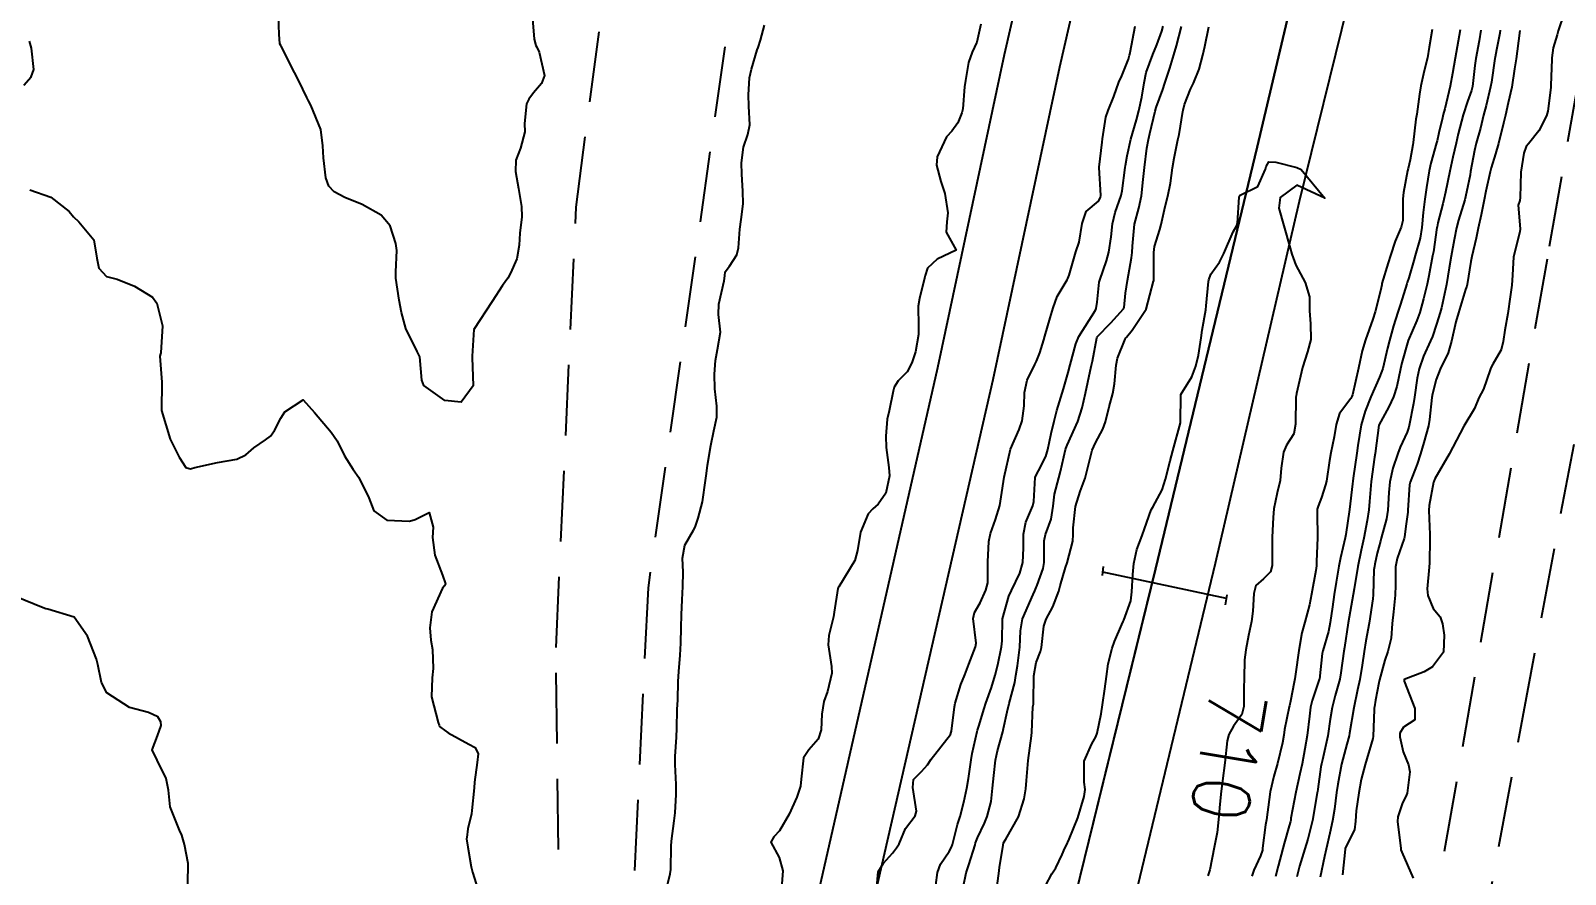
# Model space of a CAD drawing. Header units: metres. Extents: x 298520 to 308411, y 7433745 to 7450750.
# Drawn here: x 305024.4 to 305132.9, y 7437755.7 to 7437815.3 of the extents above; entities that cross this region are included whole.
import ezdxf
from ezdxf.enums import TextEntityAlignment as Align

# ---------------------------------------------------------------- set-up
doc = ezdxf.new("R2010")
doc.units = ezdxf.units.M
doc.header["$LTSCALE"] = 10
doc.linetypes.add('CONTINUO', pattern=[0])
doc.linetypes.add('DASHED', pattern=[0.75, 0.5, -0.25])
for name, color, linetype in [('Cotas', 45, 'Continuous'), ('Curvas de Nivel 1m', 11, 'Continuous'), ('Curvas de Nivel 5m', 15, 'Continuous'), ('Eixo_Estaqueamento', 45, 'CONTINUO'), ('Linha Férrea', 251, 'TRACKS'), ('Pórtico', 62, 'Continuous'), ('Vias Primárias', 230, 'Continuous'), ('Vias Secundárias', 230, 'DASHED')]:
    doc.layers.add(name, color=color, linetype=linetype)
doc.styles.add('Style-STANDARD', font='STANDARD.shx')
doc.linetypes.add('TRACKS', pattern='A,0.15,[130,ltypeshp.shx,S=0.25,R=0,X=0,Y=0],0.15', length=0.3)

msp = doc.modelspace()

# ---------------------------------------------------------------- linework, layer by layer
at = {"layer": 'Curvas de Nivel 1m', "flags": 128}
for points, elevation in [([(305059.9, 7437816.17), (305060.01, 7437814.72), (305060.13, 7437814.29), (305060.2, 7437814.17), (305060.36, 7437813.8), (305060.75, 7437812.16), (305060.54, 7437811.59), (305059.96, 7437810.93), (305059.64, 7437810.49), (305059.48, 7437810.17), (305059.34, 7437808.76), (305059.35, 7437808.18), (305059.06, 7437807.03), (305058.73, 7437806.18), (305058.7, 7437805.38), (305058.9, 7437804.18), (305059.13, 7437802.91), (305059.15, 7437802.18), (305059, 7437801.02), (305058.95, 7437800.18), (305058.79, 7437799.2), (305058.35, 7437798.18), (305058.15, 7437797.84), (305057.79, 7437797.31), (305057.04, 7437796.2), (305055.76, 7437794.22), (305055.63, 7437792.32), (305055.63, 7437792.22), (305055.71, 7437790.22), (305054.85, 7437789.07), (305053.7, 7437789.18), (305052.22, 7437790.26), (305052.07, 7437790.62), (305051.93, 7437792.27), (305051.74, 7437792.66), (305050.96, 7437794.28), (305050.65, 7437795.41), (305050.49, 7437796.28), (305050.25, 7437797.83), (305050.24, 7437798.29), (305050.32, 7437799.79), (305050.25, 7437800.29), (305049.85, 7437801.53), (305049.2, 7437802.3), (305047.86, 7437803.04), (305046.65, 7437803.55), (305045.88, 7437803.94), (305045.5, 7437804.34), (305045.31, 7437804.93), (305045.14, 7437806.35), (305045.08, 7437807.18), (305044.94, 7437808.35), (305044.24, 7437810.06), (305044.08, 7437810.36), (305043.96, 7437810.6), (305043.39, 7437811.79), (305043.09, 7437812.37), (305042.11, 7437814.28), (305042.06, 7437814.39), (305042.04, 7437814.43), (305042.01, 7437815.06), (305041.95, 7437816.39)], 706), ([(305069.29, 7437754.37), (305069.62, 7437755.73), (305069.66, 7437756.05), (305069.69, 7437757.69), (305069.71, 7437758.05), (305069.91, 7437759.49), (305069.98, 7437760.04), (305070.05, 7437761.35), (305070.04, 7437762.04), (305069.97, 7437763.47), (305069.97, 7437764.04), (305070.06, 7437765.4), (305070.1, 7437766.04), (305070.13, 7437767.35), (305070.16, 7437768.04), (305070.19, 7437769.32), (305070.23, 7437770.04), (305070.34, 7437771.19), (305070.38, 7437772.04), (305070.4, 7437773.15), (305070.42, 7437774.04), (305070.47, 7437775.1), (305070.53, 7437776.04), (305070.54, 7437777.06), (305070.5, 7437778.04), (305070.65, 7437778.96), (305071.28, 7437780.03), (305071.4, 7437780.23), (305071.6, 7437780.88), (305071.9, 7437782.03), (305072.13, 7437783.53), (305072.18, 7437784.02), (305072.26, 7437784.63), (305072.5, 7437786.02), (305072.71, 7437787.05), (305072.92, 7437788.01), (305072.92, 7437788.79), (305072.77, 7437790.01), (305072.76, 7437791.05), (305072.82, 7437792.01), (305072.96, 7437792.8), (305073.18, 7437794.01), (305073.05, 7437795.28), (305073.07, 7437796.01), (305073.44, 7437797.64), (305073.48, 7437798), (305073.52, 7437798.29), (305073.81, 7437798.69), (305074.33, 7437799.49), (305074.45, 7437799.99), (305074.54, 7437801.3), (305074.63, 7437801.99), (305074.77, 7437803.09), (305074.76, 7437803.99), (305074.69, 7437805.2), (305074.66, 7437805.99), (305074.81, 7437807.1), (305075.12, 7437807.99), (305075.25, 7437808.67), (305075.19, 7437809.99), (305075.15, 7437810.8), (305075.22, 7437811.99), (305075.36, 7437812.61), (305075.78, 7437813.98), (305075.84, 7437814.15), (305076.01, 7437814.67), (305076.28, 7437815.72)], 706), ([(305091.58, 7437815.79), (305091.28, 7437814.52), (305090.95, 7437813.8), (305090.7, 7437813.09), (305090.48, 7437811.8), (305090.42, 7437811.35), (305090.3, 7437809.81), (305090.24, 7437809.52), (305089.94, 7437808.82), (305089.52, 7437808.23), (305089.15, 7437807.82), (305088.49, 7437806.42), (305088.45, 7437805.83), (305088.74, 7437804.67), (305089.02, 7437803.82), (305089.23, 7437802.45), (305089.16, 7437801.82), (305089.11, 7437801.08), (305089.83, 7437799.81), (305088.48, 7437799.17), (305087.81, 7437798.54), (305087.63, 7437798.02), (305087.59, 7437797.84), (305087.24, 7437796.4), (305087.15, 7437795.85), (305087.17, 7437794.44), (305087.17, 7437793.85), (305086.96, 7437792.64), (305086.69, 7437791.85), (305086.37, 7437791.21), (305085.72, 7437790.57), (305085.45, 7437790.13), (305085.37, 7437789.86), (305085.09, 7437788.47), (305084.95, 7437787.87), (305084.86, 7437786.68), (305084.89, 7437785.87), (305085.06, 7437784.45), (305085.11, 7437783.87), (305084.86, 7437782.63), (305084.32, 7437781.87), (305083.95, 7437781.54), (305083.61, 7437781.18), (305083.06, 7437779.89), (305082.86, 7437778.6), (305082.66, 7437777.89), (305081.54, 7437776.02), (305081.5, 7437775.95), (305081.48, 7437775.91), (305081.22, 7437774.22), (305081.16, 7437773.91), (305080.84, 7437772.58), (305080.79, 7437771.92), (305081.01, 7437770.38), (305081.04, 7437769.91), (305080.75, 7437768.63), (305080.49, 7437767.92), (305080.34, 7437767.02), (305080.3, 7437765.92), (305080.09, 7437765.25), (305079.41, 7437764.5), (305079.04, 7437763.94), (305078.88, 7437762.43), (305078.84, 7437761.94), (305078.57, 7437761.15), (305078.02, 7437759.95), (305077.34, 7437758.78), (305076.94, 7437758.36), (305076.74, 7437757.97), (305077.32, 7437756.89), (305077.59, 7437755.96), (305077.45, 7437754.13)], 706), ([(305084.23, 7437754.82), (305084.31, 7437755.87), (305084.7, 7437756.48), (305085.32, 7437757.19), (305085.62, 7437757.57), (305085.79, 7437757.86), (305086.24, 7437758.95), (305086.94, 7437759.84), (305087.03, 7437760.17), (305086.77, 7437761.85), (305086.81, 7437762.41), (305087.39, 7437762.96), (305087.8, 7437763.43), (305088.07, 7437763.83), (305089.42, 7437765.58), (305089.48, 7437765.75), (305089.49, 7437765.81), (305089.7, 7437767.55), (305089.75, 7437767.81), (305090.15, 7437769.11), (305090.43, 7437769.8), (305090.72, 7437770.56), (305091.19, 7437771.79), (305091.23, 7437772.05), (305091.04, 7437773.79), (305091.12, 7437774.2), (305091.53, 7437774.89), (305091.92, 7437775.78), (305092.06, 7437776.3), (305092.07, 7437777.78), (305092.13, 7437779.23), (305092.25, 7437779.78), (305092.61, 7437780.78), (305092.92, 7437781.77), (305093.01, 7437782.38), (305093.23, 7437783.77), (305093.66, 7437785.76), (305094.28, 7437787.15), (305094.49, 7437787.75), (305094.63, 7437788.82), (305094.66, 7437789.75), (305094.84, 7437790.63), (305095.38, 7437791.74), (305095.51, 7437791.97), (305095.75, 7437792.57), (305096.02, 7437793.48), (305096.09, 7437793.74), (305096.47, 7437795.04), (305096.68, 7437795.73), (305096.97, 7437796.55), (305097.67, 7437797.72), (305097.72, 7437797.81), (305097.81, 7437798.05), (305098.18, 7437799.37), (305098.29, 7437799.71), (305098.52, 7437800.39), (305098.74, 7437801.71), (305099.01, 7437802.56), (305099.88, 7437803.28), (305100.02, 7437803.55), (305100.04, 7437803.69), (305099.92, 7437805.67), (305099.92, 7437805.69), (305100.14, 7437807.46), (305100.17, 7437807.69), (305100.41, 7437809.22), (305100.57, 7437809.68), (305100.97, 7437810.67), (305101.32, 7437811.68), (305101.52, 7437812.13), (305102, 7437813.32), (305102.07, 7437813.61), (305102.09, 7437813.67), (305102.12, 7437813.79), (305102.47, 7437815.66)], 706), ([(305088.4, 7437754.93), (305088.5, 7437755.82), (305088.71, 7437756.42), (305089.33, 7437757.32), (305089.51, 7437757.63), (305089.57, 7437757.81), (305089.93, 7437759.22), (305090.1, 7437759.8), (305090.37, 7437760.8), (305090.59, 7437761.8), (305090.71, 7437762.47), (305090.88, 7437763.8), (305090.96, 7437764.24), (305091.31, 7437765.79), (305091.33, 7437765.88), (305091.43, 7437766.18), (305091.8, 7437767.42), (305091.92, 7437767.79), (305092.33, 7437768.91), (305092.59, 7437769.78), (305092.76, 7437770.5), (305093.04, 7437771.77), (305093.07, 7437772.21), (305093.11, 7437773.77), (305093.54, 7437775.35), (305093.73, 7437775.76), (305094.33, 7437776.98), (305094.54, 7437777.75), (305094.58, 7437778.75), (305094.58, 7437779.75), (305094.76, 7437780.59), (305095.24, 7437781.74), (305095.32, 7437782.05), (305095.42, 7437783.74), (305095.47, 7437783.92), (305095.65, 7437784.21), (305096.16, 7437785.23), (305096.3, 7437785.73), (305096.55, 7437786.86), (305096.76, 7437787.73), (305096.93, 7437788.49), (305097.31, 7437789.72), (305097.42, 7437790.02), (305097.73, 7437791.16), (305097.88, 7437791.72), (305098.28, 7437793.19), (305098.5, 7437793.71), (305099.67, 7437795.58), (305099.72, 7437795.69), (305099.79, 7437796.13), (305099.94, 7437797.55), (305099.98, 7437797.69), (305100.45, 7437799.06), (305100.62, 7437799.68), (305100.78, 7437800.75), (305100.88, 7437801.68), (305101.07, 7437802.47), (305101.49, 7437803.67), (305101.56, 7437804), (305101.76, 7437805.67), (305101.78, 7437805.8), (305101.91, 7437806.49), (305102.17, 7437807.67), (305102.57, 7437809.04), (305102.74, 7437809.66), (305102.94, 7437810.64), (305103.11, 7437811.65), (305103.26, 7437812.37), (305103.73, 7437813.64), (305104.01, 7437814.34), (305104.36, 7437815.29), (305104.45, 7437815.64)], 707), ([(305090.32, 7437754.77), (305090.54, 7437755.8), (305090.73, 7437756.38), (305091.16, 7437757.79), (305091.2, 7437757.93), (305091.34, 7437758.28), (305091.82, 7437759.32), (305092.01, 7437759.78), (305092.3, 7437760.85), (305092.4, 7437761.78), (305092.48, 7437762.69), (305092.61, 7437763.78), (305092.75, 7437764.44), (305093.12, 7437765.77), (305093.18, 7437766.02), (305093.44, 7437767.18), (305093.58, 7437767.77), (305093.97, 7437769.26), (305094.04, 7437769.76), (305094.15, 7437770.43), (305094.33, 7437771.76), (305094.37, 7437772.9), (305094.51, 7437773.76), (305095.26, 7437775.47), (305095.39, 7437775.74), (305095.44, 7437775.85), (305095.55, 7437776.14), (305095.97, 7437777.32), (305096.04, 7437777.74), (305096.04, 7437779.28), (305096.13, 7437779.73), (305096.53, 7437780.81), (305096.69, 7437781.73), (305096.78, 7437782.57), (305097.07, 7437783.73), (305097.2, 7437784.17), (305097.55, 7437785.72), (305097.57, 7437785.81), (305097.67, 7437786.04), (305098.42, 7437787.71), (305098.74, 7437788.67), (305098.97, 7437789.7), (305099.29, 7437791.26), (305099.39, 7437791.7), (305099.45, 7437791.98), (305099.76, 7437793.61), (305099.78, 7437793.67), (305099.78, 7437793.69), (305100.76, 7437794.69), (305101.65, 7437795.67), (305101.69, 7437795.76), (305101.79, 7437796.78), (305101.92, 7437797.67), (305102.22, 7437799.27), (305102.27, 7437799.66), (305102.29, 7437800.11), (305102.43, 7437801.66), (305102.73, 7437802.79), (305102.92, 7437803.65), (305103.04, 7437804.8), (305103.13, 7437805.65), (305103.3, 7437807.03), (305103.41, 7437807.65), (305103.51, 7437808.07), (305103.88, 7437809.64), (305103.96, 7437809.91), (305104.43, 7437811.17), (305104.58, 7437811.63), (305104.93, 7437812.69), (305105.21, 7437813.63), (305105.39, 7437814.25), (305105.75, 7437815.62)], 708), ([(305092.66, 7437754.4), (305092.84, 7437755.77), (305092.9, 7437756.18), (305093.14, 7437757.77), (305093.18, 7437757.92), (305093.34, 7437758.18), (305094.24, 7437759.76), (305094.64, 7437761.03), (305094.74, 7437761.75), (305094.8, 7437762.33), (305094.92, 7437763.75), (305095.15, 7437765.48), (305095.18, 7437765.74), (305095.25, 7437767.55), (305095.28, 7437767.74), (305095.29, 7437767.9), (305095.32, 7437769.74), (305095.48, 7437770.67), (305095.79, 7437771.44), (305095.86, 7437771.74), (305096.02, 7437773.23), (305096.19, 7437773.73), (305096.65, 7437774.61), (305097.07, 7437775.72), (305097.18, 7437776.09), (305097.56, 7437777.39), (305097.66, 7437777.72), (305098.06, 7437779.24), (305098.1, 7437779.71), (305098.09, 7437780.2), (305098.25, 7437781.71), (305098.58, 7437782.76), (305098.93, 7437783.7), (305099.36, 7437785.39), (305099.44, 7437785.69), (305099.67, 7437786.19), (305100.2, 7437787.16), (305100.37, 7437787.68), (305100.63, 7437788.75), (305100.89, 7437789.68), (305101.02, 7437790.38), (305101.12, 7437791.68), (305101.22, 7437792.19), (305101.76, 7437793.52), (305101.82, 7437793.61), (305101.86, 7437793.67), (305102.27, 7437794.16), (305103.24, 7437795.65), (305103.78, 7437797.62), (305103.78, 7437797.64), (305103.79, 7437797.66), (305103.79, 7437799.64), (305103.84, 7437800.07), (305104.21, 7437801.28), (305104.3, 7437801.64), (305104.6, 7437802.9), (305104.79, 7437803.63), (305104.96, 7437804.56), (305105.11, 7437805.63), (305105.22, 7437806.32), (305105.49, 7437807.62), (305105.57, 7437807.99), (305105.85, 7437809.62), (305105.86, 7437809.71), (305105.96, 7437810.11), (305106.39, 7437811.19), (305106.59, 7437811.61), (305106.99, 7437812.61), (305107.26, 7437813.61), (305107.4, 7437814.22), (305107.67, 7437815.6)], 709), ([(305132.77, 7437816.57), (305132.36, 7437815.31), (305132.28, 7437815.04), (305132.01, 7437814.12), (305131.91, 7437813.4), (305131.9, 7437813.31), (305131.84, 7437811.45), (305131.83, 7437811.31), (305131.62, 7437809.65), (305131.53, 7437809.31), (305131, 7437808.26), (305130.25, 7437807.33), (305130.1, 7437807.15), (305129.92, 7437806.68), (305129.73, 7437805.33), (305129.68, 7437803.53), (305129.65, 7437803.33), (305129.54, 7437803), (305129.67, 7437801.33), (305129.64, 7437801.12), (305129.21, 7437799.34), (305129.12, 7437798.04), (305129.08, 7437797.34), (305128.97, 7437796.52), (305128.81, 7437795.34), (305128.58, 7437794.16), (305128.46, 7437793.35), (305128.32, 7437792.78), (305127.74, 7437791.75), (305127.6, 7437791.5), (305127.55, 7437791.36), (305127.09, 7437789.99), (305126.76, 7437789.37), (305126.45, 7437788.62), (305125.68, 7437787.38), (305124.66, 7437785.4), (305123.65, 7437783.65), (305123.58, 7437783.47), (305123.56, 7437783.41), (305123.25, 7437781.78), (305123.23, 7437781.41), (305123.3, 7437779.71), (305123.3, 7437779.41), (305123.27, 7437777.71), (305123.24, 7437777.41), (305123.09, 7437775.87), (305123.15, 7437775.41), (305123.53, 7437774.48), (305124.03, 7437773.9), (305124.18, 7437773.4), (305124.3, 7437772.61), (305124.25, 7437771.4), (305123.48, 7437770.37), (305122.89, 7437770.01), (305121.47, 7437769.46), (305121.47, 7437769.35), (305122.24, 7437767.42), (305122.23, 7437766.63), (305121.43, 7437766.11), (305121.18, 7437765.68), (305121.17, 7437765.43), (305121.41, 7437764.35), (305121.78, 7437763.43), (305121.88, 7437762.94), (305121.68, 7437761.43), (305121.6, 7437761.2), (305121.37, 7437760.76), (305121.02, 7437759.77), (305121, 7437759.43), (305121.23, 7437757.53), (305121.25, 7437757.43), (305121.32, 7437757.26), (305122.11, 7437755.42)], 704), ([(305123.46, 7437815.42), (305123.25, 7437814.17), (305123.13, 7437813.42), (305122.9, 7437812.5), (305122.66, 7437811.42), (305122.55, 7437810.84), (305122.36, 7437809.43), (305122.31, 7437809.07), (305122.11, 7437807.43), (305122.09, 7437807.26), (305121.91, 7437806.21), (305121.76, 7437805.58), (305121.71, 7437805.43), (305121.42, 7437803.9), (305121.38, 7437803.44), (305121.39, 7437801.91), (305121.27, 7437801.44), (305120.83, 7437800.46), (305120.5, 7437799.44), (305120.35, 7437798.92), (305119.91, 7437797.45), (305119.89, 7437797.36), (305119.8, 7437796.94), (305119.42, 7437795.46), (305119.26, 7437794.94), (305118.74, 7437793.47), (305118.51, 7437792.71), (305118.25, 7437791.47), (305117.82, 7437789.58), (305117.78, 7437789.48), (305117.76, 7437789.43), (305117.71, 7437789.33), (305116.9, 7437788.28), (305116.67, 7437787.49), (305116.53, 7437786.63), (305116.3, 7437785.49), (305116.2, 7437784.95), (305115.98, 7437783.5), (305115.92, 7437783.22), (305115.63, 7437782.33), (305115.4, 7437781.72), (305115.34, 7437781.5), (305115.32, 7437781.22), (305115.36, 7437779.5), (305115.29, 7437777.78), (305115.28, 7437777.5), (305115.23, 7437777.17), (305114.92, 7437775.51), (305114.78, 7437774.76), (305114.45, 7437773.52), (305114.25, 7437772.78), (305114.03, 7437771.52), (305113.81, 7437769.86), (305113.75, 7437769.53), (305113.7, 7437769.29), (305113.45, 7437767.95), (305113.37, 7437767.6), (305113.35, 7437767.53), (305113.03, 7437765.93), (305112.97, 7437765.53), (305112.89, 7437765), (305112.53, 7437763.54), (305112.28, 7437762.65), (305112.02, 7437761.54), (305111.93, 7437760.98), (305111.74, 7437759.55), (305111.69, 7437759.2), (305111.48, 7437757.55), (305111.46, 7437757.41), (305111.32, 7437757.01), (305110.86, 7437756), (305110.72, 7437755.56)], 709), ([(305125.44, 7437815.39), (305125.21, 7437814.19), (305125.08, 7437813.39), (305124.9, 7437812.31), (305124.72, 7437811.4), (305124.36, 7437809.8), (305124.24, 7437809.41), (305124.18, 7437809.18), (305123.93, 7437808.11), (305123.8, 7437807.54), (305123.76, 7437807.41), (305123.36, 7437805.96), (305123.25, 7437805.42), (305123.06, 7437804.25), (305122.93, 7437803.42), (305122.81, 7437802.48), (305122.72, 7437801.42), (305122.6, 7437800.67), (305122.25, 7437799.43), (305122.16, 7437799.09), (305121.81, 7437797.87), (305121.7, 7437797.54), (305121.66, 7437797.43), (305121.21, 7437796.01), (305121.04, 7437795.44), (305120.73, 7437794.48), (305120.44, 7437793.44), (305120.3, 7437792.9), (305119.97, 7437791.45), (305119.91, 7437791.27), (305119.73, 7437790.85), (305119.12, 7437789.46), (305118.73, 7437788.44), (305118.45, 7437787.47), (305118.2, 7437786), (305118.13, 7437785.47), (305117.88, 7437783.71), (305117.85, 7437783.48), (305117.83, 7437783.29), (305117.61, 7437781.48), (305117.36, 7437779.72), (305117.31, 7437779.48), (305116.98, 7437778.08), (305116.87, 7437777.49), (305116.68, 7437776.36), (305116.54, 7437775.49), (305116.41, 7437774.61), (305116.26, 7437773.49), (305116.14, 7437772.87), (305115.73, 7437771.5), (305115.69, 7437771.3), (305115.49, 7437769.5), (305115.47, 7437769.46), (305114.98, 7437767.98), (305114.87, 7437767.51), (305114.79, 7437766.87), (305114.63, 7437765.51), (305114.47, 7437764.57), (305114.26, 7437763.52), (305114.11, 7437762.81), (305113.83, 7437761.52), (305113.48, 7437759.66), (305113.46, 7437759.53), (305113.44, 7437759.44), (305113.35, 7437759.12), (305112.99, 7437757.87), (305112.91, 7437757.53), (305112.57, 7437756.28), (305112.39, 7437755.54)], 708), ([(305126.9, 7437815.37), (305126.77, 7437814.62), (305126.55, 7437813.37), (305126.48, 7437812.88), (305126.3, 7437811.38), (305126.24, 7437811.11), (305125.96, 7437810.33), (305125.65, 7437809.38), (305125.29, 7437808.03), (305125.14, 7437807.39), (305124.91, 7437806.39), (305124.71, 7437805.4), (305124.4, 7437803.92), (305124.29, 7437803.4), (305124.2, 7437803.08), (305123.86, 7437801.75), (305123.8, 7437801.47), (305123.79, 7437801.41), (305123.54, 7437799.71), (305123.48, 7437799.41), (305123.22, 7437798.01), (305123.09, 7437797.42), (305122.84, 7437796.37), (305122.58, 7437795.42), (305122.37, 7437794.84), (305121.76, 7437793.43), (305121.32, 7437791.86), (305121.22, 7437791.44), (305120.97, 7437790.19), (305120.72, 7437789.44), (305120.4, 7437788.74), (305119.68, 7437787.45), (305119.43, 7437785.45), (305119.39, 7437785.18), (305119.14, 7437783.46), (305119.02, 7437782.06), (305118.97, 7437781.46), (305118.86, 7437780.72), (305118.62, 7437779.46), (305118.44, 7437778.61), (305118.21, 7437777.47), (305117.94, 7437775.87), (305117.88, 7437775.47), (305117.52, 7437773.48), (305117.25, 7437771.73), (305117.21, 7437771.48), (305117.01, 7437769.95), (305116.93, 7437769.49), (305116.61, 7437768.34), (305116.39, 7437767.49), (305116.25, 7437766.67), (305116.08, 7437765.49), (305115.7, 7437763.79), (305115.63, 7437763.5), (305115.59, 7437763.3), (305115.38, 7437761.71), (305115.35, 7437761.53), (305115.34, 7437761.5), (305115.34, 7437761.46), (305114.99, 7437759.51), (305114.66, 7437758.19), (305114.45, 7437757.51), (305114.08, 7437756.28), (305113.89, 7437755.52)], 707), ([(305128.26, 7437815.36), (305128.23, 7437815.15), (305128, 7437813.98), (305127.9, 7437813.45), (305127.89, 7437813.36), (305127.64, 7437811.7), (305127.58, 7437811.36), (305127.28, 7437810.05), (305127.09, 7437809.37), (305126.86, 7437808.45), (305126.57, 7437807.37), (305126.45, 7437806.85), (305126.17, 7437805.38), (305126.13, 7437805.15), (305125.89, 7437803.91), (305125.76, 7437803.38), (305125.32, 7437801.93), (305125.18, 7437801.39), (305125.01, 7437800.55), (305124.79, 7437799.4), (305124.65, 7437798.56), (305124.46, 7437797.4), (305124.12, 7437795.74), (305124.03, 7437795.41), (305123.77, 7437794.58), (305123.47, 7437793.71), (305123.34, 7437793.41), (305122.84, 7437792.32), (305122.53, 7437791.42), (305122.39, 7437790.76), (305122.21, 7437789.43), (305122.14, 7437788.99), (305121.84, 7437787.43), (305121.81, 7437787.3), (305121.68, 7437786.96), (305121.2, 7437785.9), (305121.03, 7437785.44), (305120.68, 7437784.41), (305120.46, 7437783.44), (305120.39, 7437782.68), (305120.32, 7437781.44), (305120.23, 7437780.82), (305119.86, 7437779.45), (305119.8, 7437779.24), (305119.58, 7437778.4), (305119.4, 7437777.62), (305119.37, 7437777.45), (305119.34, 7437777.23), (305119.29, 7437775.45), (305119.27, 7437775.18), (305119, 7437773.46), (305118.77, 7437772.2), (305118.65, 7437771.46), (305118.5, 7437770.49), (305118.34, 7437769.47), (305118.19, 7437768.74), (305117.91, 7437767.47), (305117.62, 7437765.68), (305117.58, 7437765.48), (305117.42, 7437764.91), (305117.04, 7437763.48), (305116.79, 7437762.08), (305116.7, 7437761.49), (305116.55, 7437760.3), (305116.41, 7437759.49), (305116.22, 7437758.61), (305115.97, 7437757.49), (305115.86, 7437756.96), (305115.54, 7437755.5)], 706), ([(305024.4, 7437804.07), (305025.87, 7437803.57), (305027.17, 7437802.56), (305027.48, 7437802.18), (305027.85, 7437801.81), (305028.9, 7437800.54), (305029.11, 7437799.25), (305029.27, 7437798.54), (305029.8, 7437797.95), (305030.56, 7437797.77), (305031.79, 7437797.27), (305033.05, 7437796.49), (305033.37, 7437796.08), (305033.76, 7437794.48), (305033.64, 7437792.57), (305033.62, 7437792.48), (305033.57, 7437792.33), (305033.71, 7437790.48), (305033.69, 7437788.48), (305034.3, 7437786.47), (305034.94, 7437785.18), (305035.41, 7437784.46), (305035.64, 7437784.38), (305035.73, 7437784.37), (305036.04, 7437784.45), (305037.65, 7437784.81), (305039.02, 7437785.04), (305039.65, 7437785.36), (305040.21, 7437785.85), (305041.04, 7437786.4), (305041.4, 7437786.66), (305041.67, 7437787.07), (305042.12, 7437787.95), (305042.41, 7437788.38), (305043.7, 7437789.24), (305044.51, 7437788.35), (305045.67, 7437786.96), (305046.1, 7437786.33), (305046.62, 7437785.29), (305047.23, 7437784.32), (305047.63, 7437783.76), (305048.33, 7437782.3), (305048.69, 7437781.39), (305049.6, 7437780.74), (305051.2, 7437780.67), (305051.6, 7437780.79), (305052.61, 7437781.27), (305052.87, 7437780.25), (305052.83, 7437779.5), (305053.01, 7437778.25), (305053.55, 7437776.84), (305053.76, 7437776.24), (305053.69, 7437776.09), (305053.54, 7437775.92), (305052.79, 7437774.25), (305052.64, 7437773.12), (305052.71, 7437772.25), (305052.83, 7437771.59), (305052.88, 7437770.25), (305052.8, 7437769.58), (305052.76, 7437768.25), (305053.23, 7437766.44), (305053.3, 7437766.24), (305053.34, 7437766.15), (305053.42, 7437766.07), (305053.95, 7437765.7), (305055.41, 7437764.9), (305055.85, 7437764.66), (305056.06, 7437764.21), (305056, 7437763.61), (305055.81, 7437762.22), (305055.77, 7437761.82), (305055.62, 7437760.22), (305055.58, 7437759.98), (305055.34, 7437758.92), (305055.25, 7437758.31), (305055.24, 7437758.22), (305055.32, 7437757.61), (305055.57, 7437756.22), (305055.67, 7437755.85), (305056.18, 7437754.21)], 706), ([(305035.53, 7437754.46), (305035.58, 7437756.18), (305035.57, 7437756.46), (305035.32, 7437757.8), (305035.13, 7437758.46), (305034.97, 7437758.83), (305034.3, 7437760.47), (305034.19, 7437761.64), (305034.02, 7437762.47), (305033.39, 7437763.76), (305033.03, 7437764.49), (305033.41, 7437765.5), (305033.66, 7437766.23), (305033.65, 7437766.48), (305033.43, 7437766.84), (305032.78, 7437767.14), (305031.44, 7437767.49), (305029.83, 7437768.53), (305029.46, 7437769.25), (305029.2, 7437770.53), (305029.1, 7437770.92), (305028.46, 7437772.54), (305027.51, 7437773.88), (305025.65, 7437774.45), (305025.52, 7437774.47), (305025.22, 7437774.58), (305023.53, 7437775.27)], 706)]:
    msp.add_lwpolyline(points, dxfattribs=dict(at, elevation=elevation))
at = {"layer": 'Curvas de Nivel 5m', "flags": 128}
for points, elevation in [([(305023.96, 7437811.49), (305024.49, 7437812.07), (305024.66, 7437812.59), (305024.5, 7437814.09), (305024.37, 7437814.6)], 705), ([(305129.64, 7437815.34), (305129.47, 7437813.87), (305129.39, 7437813.34), (305129.28, 7437812.63), (305129.08, 7437811.34), (305128.83, 7437810.22), (305128.63, 7437809.35), (305128.5, 7437808.79), (305128.13, 7437807.36), (305127.92, 7437806.63), (305127.63, 7437805.64), (305127.56, 7437805.36), (305127.25, 7437803.99), (305127.13, 7437803.37), (305126.92, 7437802.32), (305126.71, 7437801.37), (305126.56, 7437800.66), (305126.26, 7437799.38), (305126.19, 7437799.02), (305125.93, 7437797.38), (305125.9, 7437797.28), (305125.8, 7437797.03), (305125.31, 7437795.39), (305125.13, 7437794.74), (305124.82, 7437793.39), (305124.58, 7437792.57), (305124.03, 7437791.41), (305123.73, 7437790.67), (305123.47, 7437789.66), (305123.43, 7437789.41), (305123.26, 7437787.84), (305123.19, 7437787.41), (305122.86, 7437786.23), (305122.63, 7437785.42), (305122.39, 7437784.69), (305121.9, 7437783.43), (305121.85, 7437783.22), (305121.74, 7437781.43), (305121.73, 7437781.31), (305121.6, 7437780.31), (305121.5, 7437779.52), (305121.48, 7437779.43), (305120.99, 7437778.02), (305120.87, 7437777.44), (305120.86, 7437776.13), (305120.84, 7437775.44), (305120.72, 7437774.25), (305120.64, 7437773.44), (305120.55, 7437772.39), (305120.32, 7437771.44), (305120.1, 7437770.83), (305119.73, 7437769.45), (305119.69, 7437769.23), (305119.45, 7437768), (305119.37, 7437767.53), (305119.36, 7437767.45), (305119.35, 7437767.35), (305119.29, 7437765.45), (305119.27, 7437765.3), (305118.71, 7437763.46), (305118.45, 7437762.4), (305118.28, 7437761.47), (305118.09, 7437760.19), (305118.05, 7437759.47), (305117.97, 7437758.84), (305117.32, 7437757.56), (305117.3, 7437757.5), (305117.3, 7437757.48), (305117.13, 7437755.66)], 705), ([(305096.13, 7437754.9), (305096.59, 7437755.73), (305096.87, 7437756.16), (305097.32, 7437757.1), (305097.51, 7437757.54), (305097.59, 7437757.72), (305097.8, 7437758.18), (305098.42, 7437759.7), (305098.87, 7437761.2), (305098.93, 7437761.7), (305098.87, 7437762.21), (305098.87, 7437763.7), (305099.42, 7437764.92), (305099.7, 7437765.41), (305099.79, 7437765.69), (305100.08, 7437767.04), (305100.17, 7437767.68), (305100.33, 7437768.81), (305100.44, 7437769.68), (305100.57, 7437770.59), (305100.85, 7437771.68), (305101.02, 7437772.16), (305101.52, 7437773.35), (305101.63, 7437773.56), (305101.68, 7437773.67), (305102.16, 7437775.04), (305102.24, 7437775.66), (305102.32, 7437776.9), (305102.39, 7437777.66), (305102.59, 7437778.65), (305102.96, 7437779.66), (305103.13, 7437780.12), (305103.61, 7437781.46), (305103.72, 7437781.65), (305104.39, 7437782.88), (305104.62, 7437783.64), (305104.94, 7437784.92), (305105.14, 7437785.63), (305105.68, 7437787.62), (305105.71, 7437789.62), (305106.47, 7437790.87), (305106.76, 7437791.61), (305106.95, 7437792.4), (305107.14, 7437793.61), (305107.21, 7437794.17), (305107.46, 7437795.6), (305107.5, 7437795.89), (305107.66, 7437797.6), (305107.68, 7437797.73), (305107.81, 7437798.13), (305108.43, 7437798.98), (305108.74, 7437799.59), (305109.4, 7437801.12), (305109.66, 7437801.57), (305109.71, 7437801.72), (305109.82, 7437803.57), (305109.88, 7437803.71), (305111.14, 7437804.31), (305111.68, 7437805.55), (305111.72, 7437805.73), (305111.91, 7437806.06), (305112.4, 7437806.03), (305113.9, 7437805.66), (305114.19, 7437805.52), (305115.88, 7437803.5), (305113.89, 7437804.41), (305112.72, 7437803.54), (305112.62, 7437802.79), (305112.98, 7437801.54), (305113.43, 7437799.95), (305113.53, 7437799.53), (305113.82, 7437798.75), (305114.48, 7437797.52), (305114.78, 7437796.51), (305114.78, 7437795.52), (305114.86, 7437794.6), (305114.89, 7437793.51), (305114.65, 7437792.62), (305114.3, 7437791.52), (305113.88, 7437789.69), (305113.84, 7437789.53), (305113.82, 7437789.42), (305113.79, 7437787.53), (305113.68, 7437786.83), (305113.16, 7437786.04), (305112.95, 7437785.54), (305112.78, 7437784.41), (305112.72, 7437783.54), (305112.51, 7437782.66), (305112.27, 7437781.54), (305112.22, 7437780.93), (305112.14, 7437779.54), (305112.14, 7437778.99), (305112.16, 7437777.54), (305112.03, 7437777.07), (305111.55, 7437776.58), (305110.99, 7437776.11), (305110.86, 7437775.56), (305110.79, 7437774.3), (305110.68, 7437773.56), (305110.49, 7437772.58), (305110.28, 7437771.56), (305110.2, 7437770.85), (305110.17, 7437769.56), (305110.16, 7437768.86), (305110.15, 7437767.56), (305110, 7437767), (305109.43, 7437766.18), (305109.08, 7437765.58), (305108.98, 7437765.14), (305108.81, 7437763.58), (305108.65, 7437762.31), (305108.56, 7437761.58), (305108.45, 7437760.67), (305108.36, 7437759.58), (305108.26, 7437758.66), (305108.05, 7437757.59), (305107.74, 7437756.03), (305107.6, 7437755.6)], 710)]:
    msp.add_lwpolyline(points, dxfattribs=dict(at, elevation=elevation))
at = {"layer": 'Eixo_Estaqueamento'}
msp.add_lwpolyline([(305143.48, 7437941.14), (305137.36, 7437914.57), (305130.99, 7437888.73), (305125.41, 7437866.97), (305121.2, 7437849.91), (305111.1, 7437807.1), (305103.92, 7437777.27), (305097.21, 7437749.95), (305091.82, 7437727.64), (305085.46, 7437698.14), (305077.03, 7437662.82), (305069.5, 7437630.69), (305062.87, 7437603.39), (305055.48, 7437572.1), (305048.78, 7437544.54)], dxfattribs=at)
at = {"layer": 'Linha Férrea', "flags": 128}
msp.add_lwpolyline([(307827.16, 7434249.95), (307821.56, 7434258.81), (307819.52, 7434262.43), (307816.3, 7434268.22), (307813.68, 7434272.3), (307811.64, 7434275.46), (307798.22, 7434296.14), (307773.74, 7434334.03), (307761.73, 7434352.01), (307752.47, 7434367.89), (307735.13, 7434393.38), (307710.74, 7434431.02), (307694.81, 7434455.28), (307677.7, 7434482.21), (307665.38, 7434501.66), (307643.88, 7434534.84), (307627.56, 7434562.54), (307613.51, 7434586.87), (307596.95, 7434617.47), (307576.4, 7434659.98), (307564.17, 7434687.32), (307541.06, 7434734.95), (307530.17, 7434758.54), (307516.92, 7434785.92), (307501.76, 7434817.25), (307481.68, 7434859.3), (307459.2, 7434904.2), (307442.79, 7434936.27), (307425.28, 7434968.91), (307411.69, 7434992.24), (307402.57, 7435007.68), (307388.85, 7435028.5), (307366.95, 7435058.3), (307352.5, 7435076.75), (307335.71, 7435095.81), (307323.74, 7435108.4), (307304.88, 7435127.21), (307280.64, 7435149.6), (307260.89, 7435166.25), (307239.5, 7435183.01), (307222.59, 7435195.4), (307206.91, 7435206.43), (307191.54, 7435216.92), (307180.98, 7435223.58), (307147.08, 7435245.04), (307110.18, 7435267.87), (307071.33, 7435292.08), (307013.04, 7435328.92), (306934.22, 7435378.29), (306890.85, 7435406.01), (306860.76, 7435425.27), (306830.44, 7435444.17), (306783.16, 7435474), (306743.29, 7435499.12), (306730.65, 7435506.8), (306700.01, 7435524.56), (306649.97, 7435556.16), (306620.54, 7435574.68), (306585.88, 7435596.36), (306549.21, 7435619.44), (306511.46, 7435642.99), (306481.3, 7435662.07), (306449.91, 7435681.79), (306417.31, 7435702.16), (306386.5, 7435720.66), (306359.57, 7435735.78), (306332.26, 7435749.95), (306295.74, 7435767.25), (306254.91, 7435784.83), (306234.55, 7435793.03), (306198.8, 7435806.04), (306177.43, 7435813.74), (306139.2, 7435826.14), (306101.03, 7435838.04), (306051.97, 7435853.03), (306008.19, 7435866.65), (306003.58, 7435868.04), (305974.11, 7435878.74), (305939.65, 7435889.45), (305902.23, 7435900.74), (305881.18, 7435906.22), (305868.58, 7435910.19), (305845.54, 7435919.12), (305815.17, 7435933.3), (305786.71, 7435949.03), (305760.88, 7435966.42), (305735.18, 7435986.89), (305723.76, 7435997.05), (305696.1, 7436025.19), (305678.2, 7436047.9), (305661.02, 7436071.86), (305645.02, 7436096.32), (305622.37, 7436129.7), (305596.14, 7436168.75), (305576.09, 7436198.75), (305559.43, 7436223.15), (305539.44, 7436252.72), (305521.42, 7436279.84), (305512.69, 7436292.82), (305499.49, 7436312.98), (305480.03, 7436341.61), (305460.3, 7436370.83), (305441.56, 7436398.43), (305421.25, 7436428.24), (305402.58, 7436456.09), (305384.09, 7436483.75), (305369.12, 7436505.55), (305351.23, 7436532.17), (305338.34, 7436551.44), (305322.73, 7436574.87), (305306.91, 7436598.3), (305293.24, 7436619.06), (305277.82, 7436644.31), (305263.89, 7436668.98), (305254.71, 7436687.72), (305243.78, 7436710.84), (305233.95, 7436734.39), (305225.11, 7436755.87), (305215.53, 7436780.47), (305201.61, 7436815.68), (305193.17, 7436837.83), (305177.38, 7436877.75), (305166.79, 7436904.69), (305153.94, 7436937.69), (305141.5, 7436969.14), (305130.7, 7436996.5), (305122.02, 7437018.5), (305113.06, 7437043.1), (305101.51, 7437072.01), (305093.24, 7437092.93), (305082.04, 7437121.36), (305073.35, 7437143.92), (305060.57, 7437176.45), (305050.18, 7437206.4), (305043.41, 7437227.87), (305037.47, 7437248.17), (305034.53, 7437261.71), (305031.72, 7437274.1), (305028.72, 7437297.87), (305025.03, 7437326.57), (305023.12, 7437358.56), (305023.12, 7437387.11), (305024.83, 7437414.87), (305027.31, 7437439.51), (305027.41, 7437441.26), (305030.71, 7437462.67), (305036.04, 7437488.9), (305042.47, 7437516.92), (305048.78, 7437544.54), (305055.48, 7437572.1), (305062.87, 7437603.39), (305069.5, 7437630.69), (305077.03, 7437662.82), (305085.46, 7437698.14), (305091.82, 7437727.64), (305097.21, 7437749.95), (305103.92, 7437777.27), (305111.1, 7437807.1), (305121.2, 7437849.91), (305125.41, 7437866.97), (305130.99, 7437888.73), (305137.36, 7437914.57), (305143.48, 7437941.14), (305150.28, 7437969.23), (305155.63, 7437993.86), (305160.5, 7438017.39), (305165.53, 7438047.97), (305167.4, 7438065.92), (305168.45, 7438080.5), (305168.7, 7438098.82), (305168.5, 7438111.61), (305167.44, 7438129.41), (305165.73, 7438144.8), (305163.05, 7438159.25), (305157.36, 7438183.65), (305149.71, 7438209.61), (305142.15, 7438230.52), (305132.88, 7438252.55), (305120.43, 7438277.84), (305109.12, 7438297.22), (305107.01, 7438300.23), (305099.26, 7438311.38), (305091.43, 7438322.41), (305083.38, 7438332.8), (305079.57, 7438337.52), (305074.8, 7438344.06), (305056.82, 7438367.08), (305041.94, 7438386.35), (305023.22, 7438411.98), (305005.97, 7438436.56), (304993.28, 7438456.49), (304983.12, 7438473.17), (304969.54, 7438498.7), (304959.94, 7438517.09), (304947.33, 7438543.43), (304933.09, 7438572.79), (304924.31, 7438590.95), (304918.2, 7438604.46), (304911.78, 7438619.16), (304905.93, 7438632.44), (304900.32, 7438648.46), (304895.83, 7438661.89), (304892.17, 7438674.5), (304887.95, 7438691.24), (304884.69, 7438706.94), (304881.85, 7438723.7), (304879.33, 7438740.13), (304878.19, 7438758.92), (304877.54, 7438778.36), (304877.21, 7438799.09), (304877.46, 7438830.88), (304877.86, 7438863.02), (304878.27, 7438892.7), (304878.6, 7438920.11), (304878.68, 7438952.24), (304877.94, 7438980.3), (304876.32, 7439009.02), (304874.94, 7439022.79), (304873.23, 7439037.84), (304870.14, 7439056.14), (304864.86, 7439082.08), (304859.08, 7439105.01), (304850.38, 7439133.89), (304843.06, 7439154.06), (304836.38, 7439171.24), (304828.25, 7439190.11), (304817.67, 7439211.83), (304806.69, 7439232.74), (304796.36, 7439250.87), (304785.22, 7439269.01), (304772.78, 7439289.1), (304755.7, 7439316.74), (304736.91, 7439345.94), (304718.85, 7439374.33), (304700.22, 7439403.62), (304676.46, 7439440.71), (304659.06, 7439468.06), (304641.49, 7439495.55), (304629.29, 7439515), (304612.29, 7439541.91), (304598.79, 7439563.31), (304583.09, 7439588.52), (304568.61, 7439611.38), (304554.37, 7439633.59), (304540.46, 7439656.11), (304527.86, 7439675.88), (304515.49, 7439695.97), (304501.01, 7439718.74), (304492.56, 7439732.18), (304481.09, 7439749.95), (304464.7, 7439773.55), (304458.7, 7439781.55), (304447.47, 7439795.48), (304430.85, 7439814.02), (304417.94, 7439826.87), (304407.63, 7439836.38), (304393.36, 7439848.49), (304380.4, 7439858.34), (304362.66, 7439870.74), (304347.09, 7439880.3), (304333.25, 7439887.82), (304320.73, 7439894.06), (304304.93, 7439900.99), (304286.44, 7439908.16), (304266.64, 7439915.42), (304246.69, 7439922.5), (304225.19, 7439929.98), (304199, 7439939.2), (304168.47, 7439950), (304152.89, 7439955.63), (304135.92, 7439962.49), (304121.35, 7439968.8), (304105.78, 7439976.38), (304088.74, 7439985.33), (304071.18, 7439995.83), (304051.5, 7440008.74), (304042.51, 7440015.33), (304023.02, 7440030.47), (304002.68, 7440048.64), (303992.18, 7440058.52), (303980.44, 7440070.49), (303965.02, 7440086.23), (303949.37, 7440102.5), (303932.05, 7440120.67), (303917.21, 7440136.17), (303903.07, 7440150.77), (303879.08, 7440175), (303863.63, 7440189.71), (303849.06, 7440203.12), (303838.55, 7440211.89), (303825.96, 7440222.58), (303811.47, 7440233.81), (303798.03, 7440243.58), (303789.17, 7440249.78, 0.048699), (303782.73, 7440254.33, -0.013971), (303778.98, 7440256.72, 0.011385), (303767.54, 7440264.08, 0.000455), (303759.24, 7440269.14, 0.004014), (303749.32, 7440275.08, 0.008965), (303739.52, 7440280.6), (303729.17, 7440286.2), (303717.71, 7440292.15), (303693.72, 7440304.37), (303679.1, 7440311.9), (303660.94, 7440321.33), (303642.97, 7440330.92), (303636.47, 7440334.55), (303624.84, 7440341.29), (303611.99, 7440348.94), (303603.08, 7440354.6), (303596.28, 7440359.1), (303587.51, 7440365.43), (303578.6, 7440372.22), (303569.48, 7440379.63), (303558.63, 7440389.13), (303549.89, 7440397.25), (303541.54, 7440405.46), (303534.88, 7440412.29), (303523.46, 7440424.47), (303512.29, 7440437.46), (303502.62, 7440449.26), (303497.01, 7440456.5), (303488.04, 7440468.69), (303481.42, 7440477.68), (303475.38, 7440486.35), (303465.79, 7440500.54), (303456.11, 7440515.6), (303445.61, 7440532.25), (303432.87, 7440552.63), (303423.19, 7440568.06, -0.000757), (303417.99, 7440576.14, 0.007668), (303411.65, 7440585.69), (303403.6, 7440597.44), (303394.77, 7440609.24), (303388.86, 7440616.92), (303381.26, 7440625.91), (303374.43, 7440633.82), (303364.89, 7440644.09), (303358.77, 7440650.24), (303349.65, 7440658.74), (303339.72, 7440667.52), (303332.66, 7440673.46), (303326.72, 7440678.05, -0.018136), (303320.92, 7440682.54, 0.027105), (303312.53, 7440688.78, -0.001525), (303306.78, 7440692.62), (303296.84, 7440699.32), (303291.58, 7440702.65), (303280.84, 7440709.24, 0.008003), (303271.25, 7440714.65, 0.013057), (303255.94, 7440722.45, -0.001991), (303248.37, 7440726.09, 0.012147), (303243.6, 7440728.27, -0.002135), (303237.37, 7440730.97), (303223.7, 7440736.96), (303210.1, 7440742.74), (303193.9, 7440749.57), (303189.82, 7440751.3), (303177.39, 7440756.46), (303158.99, 7440764.27), (303141.65, 7440771.61), (303117.1, 7440781.98), (303101.55, 7440788.52), (303093.45, 7440792.23), (303076.05, 7440800.18), (303054.93, 7440810.37), (303040.16, 7440817.98), (303025.35, 7440825.89), (303013.34, 7440832.76), (303004.06, 7440838.54), (302994.27, 7440845.09), (302982.62, 7440853.41), (302969.58, 7440863.65), (302962.58, 7440869.55), (302953.34, 7440877.8), (302943.02, 7440887.54), (302938.59, 7440892.15), (302933.33, 7440897.54), (302924.32, 7440907.75), (302915.9, 7440917.94), (302907.52, 7440928.75), (302899.78, 7440938.97), (302892.73, 7440949.15), (302888.76, 7440955.11), (302884.57, 7440961.75), (302879.49, 7440969.89), (302873.29, 7440980.61), (302867.78, 7440990.9), (302859.79, 7441006.77), (302851.23, 7441025.3), (302846.82, 7441035.61), (302841.67, 7441047.99), (302837.15, 7441059.32), (302829.38, 7441078.79), (302825.24, 7441088.83), (302821.86, 7441097.36), (302816.25, 7441111.47), (302810.67, 7441125.2), (302804.68, 7441140.05), (302799.05, 7441153.54), (302792.2, 7441169.33), (302786.8, 7441181.37), (302782.7, 7441189.73), (302780.99, 7441193.27, -0.024435), (302778.71, 7441197.53, 0.018839), (302775.04, 7441204.53), (302769.05, 7441215.01), (302764.16, 7441223.1), (302758.01, 7441232.57), (302751.03, 7441242.93), (302746.43, 7441249.47, 0.01417), (302742.29, 7441255.12, -0.010578), (302734.95, 7441264.49, 0.026045), (302726.65, 7441274.45), (302714.77, 7441287.27), (302702.59, 7441299.41), (302690.06, 7441310.89), (302682.56, 7441317.23), (302675.22, 7441323.25), (302666.87, 7441329.42, 0.027574), (302658.67, 7441335.28, -0.011091), (302655.15, 7441337.63, 0.01172), (302645.72, 7441343.9, 0.006642), (302635.25, 7441350.32, 0.010482), (302620.24, 7441358.82, 0.013683), (302599.22, 7441369.43, 0.008553), (302586.73, 7441375.05, 0.011788), (302575.05, 7441379.75, 0.002778), (302570.56, 7441381.4), (302560.88, 7441384.91), (302551, 7441388.04), (302546.22, 7441389.53, -0.019135), (302544.9, 7441389.88, 0.019296), (302522.94, 7441395.79, 0.000461), (302511.66, 7441398.34, 0.010049), (302501.51, 7441400.42), (302492.39, 7441402.1), (302485.29, 7441403.3), (302471.45, 7441405.53), (302444.87, 7441409.52), (302415.28, 7441413.93), (302384.35, 7441418.64), (302365.98, 7441421.32), (302360.25, 7441421.99), (302338.7, 7441425.13), (302306, 7441430.4), (302286.92, 7441434.2), (302278.6, 7441436.01), (302270.24, 7441438.28), (302260.05, 7441441.21), (302248.72, 7441444.79), (302234.93, 7441449.83), (302225.68, 7441453.69), (302223.91, 7441454.59), (302211.72, 7441460.08), (302198.55, 7441466.94), (302185.19, 7441474.43), (302176.27, 7441480.04), (302166.75, 7441486.09), (302155.71, 7441493.82), (302145.2, 7441501.91), (302133.65, 7441511.46), (302124.11, 7441520), (302113.8, 7441530.08), (302104.38, 7441540.03), (302095.47, 7441550.01), (302086.58, 7441560.93), (302077.65, 7441573.12), (302070.77, 7441583.08), (302062.65, 7441595.88), (302055.33, 7441608.4), (302048.69, 7441620.59), (302040.38, 7441636.79), (302032.96, 7441653.05), (302027.22, 7441666.29), (302023.74, 7441674.15), (302020.23, 7441682.95), (302013.85, 7441699.66), (302006.74, 7441720.03), (302000.14, 7441739.47), (301996.81, 7441749.52), (301993.17, 7441760.44), (301988.74, 7441774), (301985.31, 7441784.6), (301976.67, 7441811.03), (301970.97, 7441828.13), (301966.76, 7441840.46), (301961.82, 7441854.8), (301956.6, 7441869.32), (301952.69, 7441879.43), (301950.21, 7441885.78), (301947.26, 7441893.12), (301942.83, 7441903), (301936.94, 7441915.47), (301925.25, 7441938.09), (301919.94, 7441947.81), (301913.51, 7441959.08), (301904.12, 7441974.92), (301894.52, 7441990.44), (301891.41, 7441995.46), (301886.49, 7442003.18), (301878.67, 7442015.28), (301873.46, 7442023.44), (301865.16, 7442036.29), (301855.84, 7442050.94), (301845.98, 7442066.83), (301838.27, 7442079.46), (301830.42, 7442092.89), (301825.55, 7442101.78), (301821.38, 7442109.45), (301815.66, 7442120.91), (301811.11, 7442130.24), (301807.7, 7442138), (301806.42, 7442140.6, 0.023261), (301801.86, 7442152.45, -0.028715), (301797.55, 7442164, 0.012936), (301793.73, 7442175.33, -0.025942), (301792.42, 7442179.58, 0.006006), (301789.91, 7442189.06, -0.014708), (301788.14, 7442196.22), (301785.97, 7442206.25), (301784.37, 7442214.31, 0.006026), (301783.56, 7442218.84, -0.007665), (301782.52, 7442224.78, -0.006079), (301780.96, 7442235.44, -0.002739), (301779.7, 7442245.21), (301779.18, 7442249.48), (301778.68, 7442254.38), (301778.07, 7442260.48), (301777.32, 7442271.29), (301776.98, 7442275.41), (301775.91, 7442292.59), (301775.2, 7442301.97), (301774.19, 7442318.2), (301773.65, 7442327.42), (301773.09, 7442335.87), (301772.13, 7442350.27), (301771.29, 7442362.12), (301770.73, 7442371.57), (301769.87, 7442382.07), (301768.55, 7442394.65), (301768.15, 7442398.42), (301767.39, 7442406.07), (301767.01, 7442408.61), (301766.5, 7442411.78), (301764.78, 7442423.53), (301763.46, 7442430.86), (301760.77, 7442444.81), (301759.48, 7442450.08), (301758.26, 7442454.4), (301755.34, 7442466.07), (301751.67, 7442478.11, 0.014406), (301747.84, 7442489.51, -0.000078), (301746.02, 7442494.48), (301743.45, 7442501.47), (301738.69, 7442513.33), (301735.71, 7442520.32), (301732.43, 7442527.28), (301727.1, 7442538.17), (301722.93, 7442546.11, 0.012187), (301718.52, 7442554.11, 0.000535), (301713.36, 7442562.95, 0.014127), (301707.99, 7442571.56, 0.00131), (301703.08, 7442578.9, 0.005502), (301696.11, 7442589.04, 0.012739), (301690.66, 7442596.36, -0.003293), (301687.73, 7442600.16, 0.014011), (301683.49, 7442605.41), (301674.27, 7442616.2), (301665.75, 7442625.39), (301657.65, 7442633.67), (301647.39, 7442643.46), (301636.01, 7442653.98), (301626.6, 7442662.31), (301605.3, 7442680.7), (301585.63, 7442697.22), (301571.11, 7442709.22), (301556.03, 7442721.96), (301546.37, 7442729.88), (301533.38, 7442740.75), (301522.72, 7442749.6), (301509.81, 7442760.24), (301495.06, 7442772.28), (301477.47, 7442786.66), (301465.13, 7442796.88), (301456.43, 7442804.07), (301435.24, 7442821.76), (301421.84, 7442832.86), (301396.98, 7442853.69), (301385.14, 7442863.63), (301370.66, 7442875.78), (301364.72, 7442880.33), (301363.39, 7442881.71), (301340.64, 7442900.57), (301323.03, 7442915.48), (301312.79, 7442924.11), (301300.58, 7442934.7), (301285.85, 7442948.16), (301276.27, 7442957.32), (301270.65, 7442962.88), (301259.99, 7442974.03), (301253.52, 7442981.22), (301247.9, 7442987.53), (301240.38, 7442996.74), (301230, 7443009.99), (301221.85, 7443021.63), (301213.13, 7443035.04), (301205.73, 7443047.19), (301200.05, 7443057.2), (301196.13, 7443064.49), (301190.78, 7443075.16), (301186.74, 7443083.78), (301181.57, 7443095.72), (301178.31, 7443103.87), (301173.66, 7443116.19), (301169.17, 7443129.41), (301164.14, 7443147.31, -0.01791), (301159.61, 7443166.2, -0.00496), (301157.56, 7443176.88, -0.011511), (301154.97, 7443193.24, -0.007375), (301153.51, 7443205.47), (301152.72, 7443213.02, -0.00222), (301152.22, 7443222.44), (301151.73, 7443232.75), (301151.6, 7443240.18), (301151.64, 7443249.45), (301151.72, 7443255.84, -0.000163), (301152.03, 7443263.85, -0.011094), (301152.62, 7443273.75), (301153.01, 7443278.43), (301153.23, 7443280.62), (301153.69, 7443286.69, -0.028501), (301154.09, 7443291.63), (301155.31, 7443300.6), (301156.34, 7443307.46), (301157.49, 7443314.98), (301159.2, 7443325.07), (301161.79, 7443338.5), (301165.14, 7443354.56), (301169.45, 7443374.23), (301172.81, 7443391.59), (301174.68, 7443401.17), (301178.92, 7443420.67), (301181.69, 7443433.86), (301184.3, 7443446.54), (301187.7, 7443463.23), (301190.75, 7443479.81), (301192.55, 7443489.81), (301194.09, 7443499.34), (301196.06, 7443513.19), (301197.81, 7443528.85), (301198.98, 7443543.03), (301199.58, 7443554.27), (301200.06, 7443564.72), (301200.28, 7443573.9), (301200.16, 7443588.23), (301199.93, 7443598.37), (301199.28, 7443610.7), (301198.7, 7443618.87), (301198.18, 7443625.39), (301197.2, 7443633.94, -0.007667), (301196.17, 7443643.15, 0.025395), (301194.85, 7443652, -0.01031), (301194.43, 7443654.34), (301193.51, 7443660.13), (301192.14, 7443668.08), (301188.58, 7443684.77), (301185.5, 7443697.18), (301182.79, 7443706.83), (301181.46, 7443711.27), (301177.71, 7443723.71), (301173.81, 7443734.63), (301171.26, 7443741.67), (301169.73, 7443745.67), (301168.22, 7443749.26), (301166.22, 7443754.29), (301158.31, 7443772.48), (301152.39, 7443784.66), (301147.87, 7443793.51), (301140.96, 7443806.33), (301134.74, 7443816.99), (301130.67, 7443823.9), (301127.12, 7443829.58), (301118, 7443843.64), (301110.12, 7443855.07), (301103.9, 7443863.69), (301096.37, 7443873.96), (301091.52, 7443880.27), (301082.1, 7443891.99), (301075.19, 7443900.34), (301066.67, 7443910.08), (301057.94, 7443919.52), (301047.68, 7443929.62), (301040.64, 7443936.58), (301031.88, 7443944.37), (301023.76, 7443951.56), (301019.29, 7443955.05), (301009.56, 7443962.8), (300997.58, 7443972.16), (300983.87, 7443982.45), (300964.19, 7443997.46), (300944.11, 7444013.33), (300932.3, 7444022.95), (300914.03, 7444037.34), (300891.31, 7444055.81), (300879.97, 7444064.81), (300848.15, 7444089.83), (300830.36, 7444103.6), (300820.58, 7444111.41), (300808.79, 7444120.92), (300790.07, 7444136.49), (300778.41, 7444146.77), (300770.69, 7444153.71), (300758.58, 7444165.33), (300747.36, 7444176.88), (300740.38, 7444184.13), (300726.75, 7444199.56), (300715.03, 7444213.52), (300701.45, 7444231.21), (300695.76, 7444239.06), (300691.1, 7444245.69), (300688.5, 7444249.68), (300679.25, 7444263.56), (300673.51, 7444272.71), (300665.01, 7444287.41), (300658.59, 7444299.12), (300654.52, 7444306.91), (300645.89, 7444324.78), (300638.77, 7444340.5), (300632, 7444357.09), (300623.23, 7444381.31), (300618.04, 7444396.73), (300611.74, 7444416.06), (300609.69, 7444423.43), (300607, 7444434.67), (300602.95, 7444451.57), (300599.97, 7444467.01), (300597.63, 7444480.25), (300594.73, 7444500.08), (300593.89, 7444507.37), (300592.27, 7444522.79), (300591.51, 7444531.44), (300590.49, 7444544.96), (300589.84, 7444557.3), (300589.1, 7444574.02), (300588.34, 7444602.11), (300587.69, 7444624.21), (300587.29, 7444638.3), (300586.41, 7444654.83), (300585.21, 7444670.92), (300583.32, 7444689.36), (300581.91, 7444699.79), (300579.93, 7444713.25), (300577.02, 7444730.38), (300574.61, 7444742.84), (300573.26, 7444749.5), (300571.95, 7444755.51), (300567.97, 7444771.62), (300563.22, 7444789.71), (300556.39, 7444811.41), (300552.81, 7444821.86), (300552.05, 7444823.55), (300548.14, 7444834.22), (300543.9, 7444845.24), (300538.74, 7444857.63), (300534.37, 7444867.27, 0.016186), (300529.66, 7444877.36), (300521.07, 7444894.31), (300515.47, 7444904.77), (300506.54, 7444920.71), (300501.33, 7444929.08), (300498.82, 7444933.12), (300487.1, 7444951.63), (300474, 7444971.56), (300463.47, 7444987.49), (300453.77, 7445002.71), (300450.06, 7445008.6), (300443.36, 7445019.57), (300432.15, 7445039.25), (300421.26, 7445060.11), (300412.9, 7445077.32), (300404.44, 7445096.12), (300400.04, 7445106.51), (300395.55, 7445118.01), (300385.79, 7445146.05), (300379.04, 7445169.01), (300374.06, 7445187.95), (300369.45, 7445208.37), (300365.38, 7445228.5), (300362.76, 7445242.39), (300361.68, 7445249.76), (300360.14, 7445261.7), (300359.09, 7445273.89), (300358.44, 7445281.78), (300357.5, 7445297.71), (300357.2, 7445314.25), (300357.2, 7445325.5), (300357.63, 7445341.06), (300358.79, 7445365.54), (300359.7, 7445378.9), (300360.82, 7445394.56), (300361.81, 7445408.83), (300364.1, 7445434.81), (300365.55, 7445451.78), (300367.4, 7445471.84), (300368.85, 7445486.77), (300370.03, 7445499.47), (300371.46, 7445515.34), (300372.68, 7445526.31), (300373.39, 7445530.96), (300374.89, 7445547.69), (300376.21, 7445560.82), (300377.58, 7445575.81), (300379.87, 7445599.68), (300382.66, 7445627.08), (300384.23, 7445644.04), (300384.75, 7445648.28), (300386.13, 7445663.65)], format="xyb", dxfattribs=at)
msp.add_lwpolyline([(305171.93, 7438107.73), (305172.35, 7438093.81), (305171.5, 7438070.59), (305170.66, 7438059.41), (305168.88, 7438043.26), (305165.82, 7438025.93), (305159.8, 7437994.35), (305157.43, 7437982.82), (305150.23, 7437951.03), (305143.79, 7437924.41), (305134.05, 7437885.44), (305124.3, 7437844.84), (305114.05, 7437803.25), (305108.13, 7437777.66), (305101.47, 7437749.95), (305094.1, 7437719.49), (305087.22, 7437688.73), (305081.28, 7437662.56), (305073.86, 7437631.94), (305065.51, 7437597.12), (305058.1, 7437565.43), (305049.99, 7437532.05), (305044.9, 7437510.1), (305038.47, 7437480.44), (305032.76, 7437450.68), (305032.1, 7437446.01), (305030.8, 7437432.95), (305030.19, 7437424.1), (305027.72, 7437396.27), (305026.97, 7437373.16), (305027.26, 7437355.35), (305028.43, 7437333.73)], dxfattribs=at)
at = {"layer": 'Pórtico'}
for points in [[(305100.21, 7437777.46), (305100.14, 7437776.82)], [(305100.17, 7437777.09), (305108.9, 7437775.21)], [(305108.94, 7437775.45), (305108.83, 7437774.75)]]:
    msp.add_lwpolyline(points, dxfattribs=at)
at = {"layer": 'Vias Primárias'}
for points in [[(305079.08, 7437749.95), (305088.54, 7437791.53), (305093.25, 7437813.64), (305099.16, 7437839.4), (305101.39, 7437847.94), (305106.45, 7437867.71), (305114.04, 7437893.09), (305117.95, 7437909.51), (305120.25, 7437920.49, 0.079811), (305120.37, 7437922.84, 0.18342), (305117.48, 7437928.45), (305103.89, 7437931.62, 0.006002), (305100.42, 7437932.38, 0.330883), (305095.44, 7437930.07), (305094.04, 7437924.23)], [(305083.11, 7437749.95), (305092.45, 7437790.67), (305097.16, 7437812.78), (305103.04, 7437838.45), (305105.26, 7437846.94), (305110.3, 7437866.64), (305117.9, 7437892.05), (305122.7, 7437910.55), (305124.49, 7437919.79, -0.225219), (305126.2, 7437922.12, -0.099665), (305130.78, 7437923.51), (305136.35, 7437924.06), (305149.81, 7437920.92, -0.257666), (305153.44, 7437917.91, -0.12393), (305154.53, 7437909.44)]]:
    msp.add_lwpolyline(points, format="xyb", dxfattribs=at)
at = {"layer": 'Vias Secundárias'}
for points in [[(305094.04, 7437924.23), (305085.39, 7437888.29), (305079.49, 7437850.79), (305073.49, 7437814.19), (305068.06, 7437775.95), (305066.82, 7437749.95)], [(305061.83, 7437749.95), (305061.56, 7437771.73), (305062.98, 7437802.86), (305068.01, 7437841.41), (305070.14, 7437851.8)]]:
    msp.add_lwpolyline(points, dxfattribs=at)
msp.add_lwpolyline([(305123.05, 7437749.95), (305131.75, 7437800.1), (305141.71, 7437856.77), (305150.19, 7437891.15), (305154.15, 7437907.36, 0.03029), (305154.53, 7437909.44, 0.03029)], format="xyb", dxfattribs=at)
at = {"layer": 'Vias Secundárias', "elevation": 711.62}
msp.add_lwpolyline([(305309.47, 7437750.71), (305269.57, 7437766.59), (305239.08, 7437780.02), (305210.39, 7437792.17), (305194.65, 7437799.79), (305184.57, 7437805.74), (305173.01, 7437813.22), (305164.39, 7437819.09, 0.043959), (305155.64, 7437823.99, 0.149255), (305149.14, 7437824.81, 0.186425), (305142.85, 7437821.06, 0.083486), (305138.68, 7437813.35, 0.055184), (305137.35, 7437807.41), (305134.83, 7437793.46), (305130.43, 7437769.94), (305126.71, 7437749.95)], format="xyb", dxfattribs=at)

# ---------------------------------------------------------------- texts
at = {"layer": 'Cotas', "style": 'Style-STANDARD'}
msp.add_text('710', height=4, rotation=260.6968, dxfattribs=at).set_placement((305109.07, 7437764.11, 710), align=Align.MIDDLE_CENTER)

doc.saveas('drawing.dxf')
